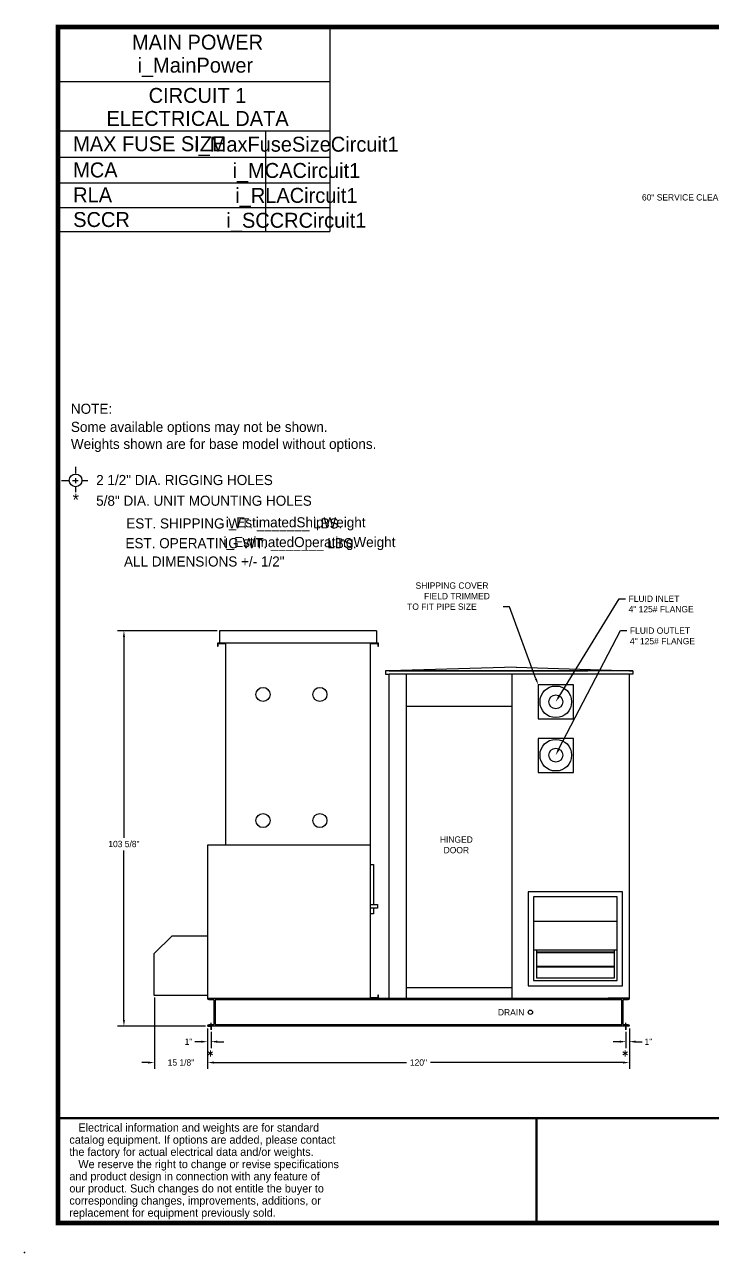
# Model space of a CAD drawing. Header units: inches. Extents: x -222 to 338, y -79 to 275.
# Drawn here: x -222.5 to -26.8, y -78.6 to 270.7 of the extents above; entities that cross this region are included whole.
import ezdxf
from ezdxf.enums import TextEntityAlignment as Align

# ---------------------------------------------------------------- set-up
doc = ezdxf.new("R2010")
doc.units = ezdxf.units.IN
doc.header["$MEASUREMENT"] = 0
doc.layers.get('0').update_dxf_attribs({"color": 10})
doc.layers.add('C1E', color=1, linetype='Continuous')
doc.styles.add('ROMANS', font='romans.shx', dxfattribs={"height": 0.125})

msp = doc.modelspace()

# ---------------------------------------------------------------- linework, layer by layer
at = {"lineweight": 30}
for p, q in [((-207.96469, 144.89934), (-207.96469, 142.99311)), ((-211.91407, 141.03665), (-209.98087, 141.03665)), ((-208.86554, 141.03665), (-207.23543, 141.03665)), ((-207.96469, 141.65448), (-207.96469, 140.21288)), ((-206.1201, 141.03665), (-204.46847, 141.03665)), ((-207.96469, 139.18316), (-207.96469, 137.67987)), ((-76.87231, -70.17648), (-76.87231, -40.40898))]:
    msp.add_line(p, q, dxfattribs=at)
at = {"color": 1, "ltscale": 5}
for p, q in [((-167.66999, 98.28919), (-196.001, 98.28919)), ((-194.201, 96.48919), (-194.201, 39.40169)), ((-82.60749, 87.91419), (-118.79499, 86.91419)), ((-82.60749, 87.91419), (-49.41999, 86.91419)), ((-118.79499, 86.91419), (-119.79499, 86.91419)), ((-119.79499, 86.91419), (-119.79499, 85.91419)), ((-119.79499, 85.91419), (-118.79499, 85.91419)), ((-118.79499, 86.91419), (-62.26565, 86.91419)), ((-49.41999, 86.91419), (-118.79499, 86.91419)), ((-118.79499, -6.21081), (-118.79499, 85.91419)), ((-49.41999, 85.91419), (-118.79499, 85.91419)), ((-113.79499, -6.21081), (-113.79499, 85.91419)), ((-83.79499, -6.21081), (-83.79499, 85.91419)), ((-50.41999, 86.91419), (-49.41999, 86.91419)), ((-50.41999, -6.21081), (-50.41999, 85.91419)), ((-49.41999, 86.91419), (-49.41999, 85.91419)), ((-66.35806, 82.90607), (-76.37433, 82.90607)), ((-76.37433, 82.90607), (-76.37433, 73.18693)), ((-66.35806, 73.18693), (-66.35806, 82.90607)), ((-113.79499, 76.78919), (-83.79499, 76.78919)), ((-118.79499, -6.21081), (-118.79499, 69.91419)), ((-76.37433, 73.18693), (-66.35806, 73.18693)), ((-66.35806, 67.64364), (-76.37433, 67.64364)), ((-76.37433, 67.64364), (-76.37433, 57.9245)), ((-66.35806, 57.9245), (-66.35806, 67.64364)), ((-76.37433, 57.9245), (-66.35806, 57.9245)), ((-194.201, -12.41081), (-194.201, 35.80169)), ((-113.79499, -3.21081), (-83.79499, -3.21081)), ((-185.54499, -6.08581), (-185.54499, -26.35388)), ((-170.41999, -6.21081), (-50.41999, -6.21081)), ((-170.41999, -6.21081), (-170.41999, -6.21081)), ((-170.04499, -6.58581), (-168.91999, -6.58581)), ((-168.54499, -13.46081), (-168.54499, -6.96081)), ((-168.16999, -14.21081), (-168.16999, -6.21081)), ((-168.16999, -6.58581), (-52.66999, -6.58581)), ((-121.79499, -6.21081), (-118.79499, -6.21081)), ((-118.79499, -6.21081), (-112.79499, -6.21081)), ((-50.41999, -6.21081), (-56.41999, -6.21081)), ((-53.91999, -6.58581), (-52.79499, -6.58581)), ((-52.66999, -6.21081), (-52.66999, -14.21081)), ((-52.29499, -6.96081), (-52.29499, -13.46081)), ((-51.91999, -6.58581), (-50.79499, -6.58581)), ((-50.41999, -6.21081), (-50.41999, -6.21081)), ((-168.91999, -13.83581), (-170.04499, -13.83581)), ((-169.41999, -15.21081), (-169.41999, -13.21081)), ((-52.66999, -13.83581), (-168.16999, -13.83581)), ((-50.79499, -13.83581), (-51.91999, -13.83581)), ((-51.41999, -15.21081), (-51.41999, -13.21081)), ((-171.04499, -14.21081), (-196.001, -14.21081)), ((-50.41999, -14.21081), (-170.41999, -14.21081)), ((-170.41999, -14.21081), (-170.41999, -14.21081)), ((-170.41999, -14.21081), (-169.41999, -14.21081)), ((-170.41999, -14.83581), (-170.41999, -20.41441)), ((-170.41999, -15.46081), (-170.41999, -26.35388)), ((-170.41999, -15.46081), (-170.41999, -26.35388)), ((-169.41999, -14.21081), (-169.41999, -15.21081)), ((-169.41999, -15.83581), (-169.41999, -20.41441)), ((-50.41999, -14.21081), (-51.41999, -14.21081)), ((-51.41999, -14.21081), (-51.41999, -15.21081)), ((-51.41999, -15.83581), (-51.41999, -20.41441)), ((-50.41999, -14.21081), (-50.41999, -14.21081)), ((-50.41999, -14.83581), (-50.41999, -26.35388)), ((-50.41999, -14.83581), (-50.41999, -20.41441)), ((-172.21999, -18.61441), (-174.01999, -18.61441)), ((-167.61999, -18.61441), (-165.81999, -18.61441)), ((-53.21999, -18.61441), (-55.01999, -18.61441)), ((-48.61999, -18.61441), (-46.81999, -18.61441)), ((-187.34499, -24.55388), (-189.14499, -24.55388)), ((-168.61999, -24.55388), (-166.81999, -24.55388)), ((-168.61999, -24.55388), (-113.86999, -24.55388)), ((-52.21999, -24.55388), (-106.96999, -24.55388))]:
    msp.add_line(p, q, dxfattribs=at)
at = {"color": 1, "linetype": 'Continuous'}
for p, q in [((-122.31099, 98.27319), (-167.06099, 98.27319)), ((-167.06099, 98.27319), (-167.06099, 94.77319)), ((-122.31099, 98.27319), (-122.31099, 94.77319)), ((-167.56099, 94.77319), (-167.56099, 93.89319)), ((-165.31099, 94.77319), (-167.56099, 94.77319)), ((-167.43599, 94.64819), (-165.31099, 94.64819)), ((-167.43599, 93.89319), (-167.43599, 94.64819)), ((-165.31099, 94.77319), (-165.31099, 94.75719)), ((-124.06099, 94.77319), (-165.31099, 94.77319)), ((-124.06099, 94.75719), (-165.31099, 94.75719)), ((-165.31099, 94.64819), (-165.31099, 37.28919)), ((-121.81099, 94.77319), (-124.06099, 94.77319)), ((-124.06099, 94.77319), (-124.06099, 94.75719)), ((-124.06099, 37.28919), (-124.06099, 94.64819)), ((-124.06099, 94.64819), (-121.93599, 94.64819)), ((-121.93599, 94.64819), (-121.93599, 93.89319)), ((-121.81099, 93.89319), (-121.81099, 94.77319)), ((-167.56099, 93.89319), (-167.43599, 93.89319)), ((-121.93599, 93.89319), (-121.81099, 93.89319)), ((-154.7019, 37.27319), (-170.43599, 37.27319)), ((-170.43599, 37.27319), (-170.43599, 13.68919)), ((-150.7019, 37.27319), (-165.31099, 37.28919)), ((-165.29499, 37.28919), (-165.29499, 37.27319)), ((-124.06099, 37.28919), (-150.7019, 37.28919)), ((-124.06099, 37.27319), (-150.7019, 37.27319)), ((-124.07699, 37.27319), (-124.07699, 37.28919)), ((-124.06099, -6.10181), (-124.06099, 37.27319)), ((-124.06099, 31.77319), (-123.18599, 31.77319)), ((-123.18599, 31.77319), (-123.18599, 20.39819)), ((-52.41999, 24.03919), (-79.16999, 24.03919)), ((-79.16999, 24.03919), (-79.16999, -2.71081)), ((-53.91999, 22.53919), (-77.66999, 22.53919)), ((-77.66999, 22.53919), (-77.66999, -1.21081)), ((-53.91999, -1.21081), (-53.91999, 22.53919)), ((-52.41999, -2.71081), (-52.41999, 24.03919)), ((-124.06099, 20.39819), (-122.06099, 20.39819)), ((-122.06099, 19.39819), (-124.06099, 19.39819)), ((-123.18599, 17.77319), (-124.06099, 17.77319)), ((-123.18599, 19.39819), (-123.18599, 17.77319)), ((-122.06099, 20.39819), (-122.06099, 19.39819)), ((-185.56099, 6.43219), (-180.46999, 11.52319)), ((-180.46999, 11.52319), (-170.43599, 11.52319)), ((-170.43599, 13.68919), (-170.43599, 11.52319)), ((-170.41999, 13.68919), (-170.43599, 13.68919)), ((-170.43599, 11.52319), (-170.43599, -5.47681)), ((-170.41999, 13.68919), (-170.41999, -6.21081)), ((-76.88874, 7.42547), (-76.88874, -0.42956)), ((-54.70124, -0.42956), (-54.70124, 7.42547)), ((-185.56099, -5.47681), (-185.56099, 6.43219)), ((-54.70124, 6.81298), (-76.88874, 6.81298)), ((-76.88874, 6.75048), (-54.70124, 6.75048)), ((-54.70124, 2.75048), (-76.88874, 2.75048)), ((-76.88874, 2.68798), (-54.70124, 2.68798)), ((-79.16999, -2.71081), (-52.41999, -2.71081)), ((-77.66999, -1.21081), (-53.91999, -1.21081)), ((-76.88874, -0.42956), (-54.70124, -0.42956)), ((-170.43599, -5.47681), (-185.56099, -5.47681)), ((-170.43599, -5.47681), (-170.43599, -6.21081)), ((-170.41999, -6.21081), (-170.43599, -6.21081)), ((-170.43599, -6.21081), (-170.43599, -6.22681)), ((-170.43599, -6.22681), (-121.81099, -6.22681)), ((-121.93599, -6.10181), (-124.06099, -6.10181)), ((-121.81099, -5.34681), (-121.93599, -5.34681)), ((-121.93599, -5.34681), (-121.93599, -6.10181)), ((-121.81099, -6.22681), (-121.81099, -5.34681))]:
    msp.add_line(p, q, dxfattribs=at)
at = {"ltscale": 5}
for p, q in [((-53.91999, 15.53566), (-77.66999, 15.53566)), ((-53.91999, 7.42547), (-77.66999, 7.42547))]:
    msp.add_line(p, q, dxfattribs=at)
at = {"const_width": 1.3608}
msp.add_lwpolyline([(-212.95231, -70.17648), (331.36769, -70.17648), (331.36769, 270.02352), (-212.95231, 270.02352), (-212.95231, -70.17648)], dxfattribs=at)
at = {"color": 1, "ltscale": 5}
for points in [[(-76.9952, 84.59561), (-84.53835, 105.12239), (-86.33835, 105.12239)], [(-70.44103, 79.58877), (-53.35234, 107.39483), (-51.55234, 107.39483)], [(-70.55368, 64.47756), (-52.97645, 98.31204), (-51.17645, 98.31204)]]:
    msp.add_lwpolyline(points, dxfattribs=at)
at = {"lineweight": 30, "const_width": 0.6804}
for points in [[(-76.06786, -40.40898), (-212.95231, -40.40898)], [(331.36769, -40.40898), (-76.87231, -40.40898), (-76.87231, -70.17648)]]:
    msp.add_lwpolyline(points, dxfattribs=at)
at = {"lineweight": 30}
msp.add_circle((-207.96469, 141.03665), 1.81267, dxfattribs=at)
at = {"color": 1, "linetype": 'Continuous'}
for centre in [(-154.63847, 80.14819), (-138.46568, 80.14819), (-154.63847, 44.27319), (-138.46568, 44.27319)]:
    msp.add_circle(centre, 2, dxfattribs=at)
at = {"color": 1, "ltscale": 5}
for centre, radius in [((-71.34914, 78.05523), 4.5), ((-71.34914, 78.05523), 2), ((-71.34914, 62.88025), 4.5), ((-71.34914, 62.88025), 2), ((-78.57367, -10.24885), 0.625)]:
    msp.add_circle(centre, radius, dxfattribs=at)
for centre, start, end in [((-170.04499, -6.21081), 180, 270), ((-168.91999, -6.96081), 0, 90), ((-51.91999, -6.96081), 90, 180), ((-50.79499, -6.21081), 270, 360), ((-170.04499, -14.21081), 90, 180), ((-168.91999, -13.46081), 270, 0), ((-51.91999, -13.46081), 180, 270), ((-50.79499, -14.21081), 0, 90)]:
    msp.add_arc(centre, 0.375, start, end, dxfattribs=at)
msp.add_point((-222.46636, -78.56747))
for points in [[(-194.501, 96.48919), (-193.901, 96.48919), (-194.201, 98.28919)], [(-76.71361, 84.69908), (-76.37433, 82.90607), (-77.27678, 84.49213)], [(-70.18544, 79.4317), (-71.38349, 78.05523), (-70.69662, 79.74585)], [(-70.28746, 64.33926), (-71.38349, 62.88025), (-70.8199, 64.61587)], [(-194.501, -12.41081), (-193.901, -12.41081), (-194.201, -14.21081)], [(-172.21999, -18.31441), (-172.21999, -18.91441), (-170.41999, -18.61441)], [(-167.61999, -18.31441), (-167.61999, -18.91441), (-169.41999, -18.61441)], [(-53.21999, -18.31441), (-53.21999, -18.91441), (-51.41999, -18.61441)], [(-48.61999, -18.31441), (-48.61999, -18.91441), (-50.41999, -18.61441)], [(-187.34499, -24.25388), (-187.34499, -24.85388), (-185.54499, -24.55388)], [(-168.61999, -24.25388), (-168.61999, -24.85388), (-170.41999, -24.55388)], [(-168.61999, -24.25388), (-168.61999, -24.85388), (-170.41999, -24.55388)], [(-52.21999, -24.25388), (-52.21999, -24.85388), (-50.41999, -24.55388)]]:
    msp.add_solid(points, dxfattribs=at)
at = {"layer": 'C1E', "lineweight": 30}
for p, q in [((-135.60069, 270.02352), (-135.60069, 211.84126)), ((-135.60069, 254.44658), (-212.95231, 254.44658)), ((-135.60069, 240.41978), (-212.5278, 240.41978)), ((-153.91785, 240.41978), (-153.91785, 211.84126)), ((-212.54962, 232.99276), (-135.60069, 232.99276)), ((-212.72235, 225.72479), (-135.60069, 225.72479)), ((-213.07953, 218.65326), (-135.60069, 218.65326)), ((-213.06753, 211.84126), (-135.60069, 211.84126))]:
    msp.add_line(p, q, dxfattribs=at)

# ---------------------------------------------------------------- texts
at = {"color": 1}
for s, p in [('60" SERVICE CLEARANCE', (-46.85135, 220.65329)), ('SHIPPING COVER', (-111.23835, 110.22239)), ('FIELD TRIMMED', (-108.83835, 107.22239)), ('FLUID INLET', (-50.65234, 106.49483)), ('TO FIT PIPE SIZE', (-113.63835, 104.22239)), ('4" 125# FLANGE', (-50.65234, 103.49483)), ('FLUID OUTLET', (-50.27645, 97.41204)), ('4" 125# FLANGE', (-50.27645, 94.41204))]:
    msp.add_text(s, height=1.8, dxfattribs=at).set_placement(p)
at = {"lineweight": 30}
for s, height, p in [('NOTE:', 2.872143, (-209.28469, 159.98036)), ('Some available options may not be shown.', 2.8721434, (-209.28469, 154.82527)), ('Weights shown are for base model without options.', 2.8721434, (-209.28469, 149.98262)), ('2 1/2" DIA. RIGGING HOLES', 2.8721434, (-202.09434, 139.71325)), ('5/8" DIA. UNIT MOUNTING HOLES', 2.8721434, (-202.09434, 133.82207)), ('   Electrical information and weights are for standard', 2.3027287, (-209.72387, -44.18743)), ('catalog equipment. If options are added, please contact', 2.3027287, (-209.72387, -47.64152)), ('the factory for actual electrical data and/or weights.', 2.3027287, (-209.72387, -51.09561)), ('   We reserve the right to change or revise specifications', 2.3027287, (-209.72387, -54.59327)), ('and product design in connection with any feature of', 2.3027287, (-209.72387, -58.04736)), ('our product. Such changes do not entitle the buyer to', 2.3027287, (-209.72387, -61.50145)), ('corresponding changes, improvements, additions, or ', 2.3027287, (-209.72387, -64.95555)), ('replacement for equipment previously sold.', 2.3027287, (-209.72387, -68.40964))]:
    msp.add_text(s, height=height, dxfattribs=at).set_placement(p)
for s, height, p in [('*', 3.53471, (-207.89009, 133.77233)), ('EST. SHIPPING WT. _______ LBS.', 2.8721434, (-162.80119, 127.36784)), ('i_EstimatedShipWeight', 2.8754396, (-145.34416, 127.6816)), ('EST. OPERATING WT. _______ LBS.', 2.8721434, (-160.89405, 121.74974)), ('i_EstimatedOperatingWeight', 2.8721434, (-141.41417, 122.06349)), ('ALL DIMENSIONS +/- 1/2"', 2.8721434, (-171.35224, 116.5373))]:
    msp.add_text(s, height=height, dxfattribs=at).set_placement(p, align=Align.CENTER)
at = {"color": 1, "style": 'ROMANS'}
for p in [(-170.63017, -24.07268), (-52.63017, -24.07268)]:
    msp.add_text('*', height=2.99066, dxfattribs=at).set_placement(p)
at = {"color": 1, "ltscale": 5, "char_height": 1.8}
for s, insert, attachment_point in [('\\A1;103 5/8"', (-194.201, 37.60169), 5), ('HINGED\\PDOOR', (-99.64391, 37.37144), 5), ('DRAIN', (-80.32872, -11.14989), 9), ('\\A1;1"', (-175.81999, -18.61441), 5), ('\\A1;1"', (-45.01999, -18.61441), 5), ('\\A1;15 1/8"', (-177.98249, -24.55388), 5), ('\\A1;120"', (-110.41999, -24.55388), 5)]:
    msp.add_mtext(s, dxfattribs=dict(at, insert=insert, attachment_point=attachment_point))
at = {"layer": 'C1E', "lineweight": 30}
for s, p in [('MAIN POWER', (-173.26279, 263.57765)), ('i_MainPower', (-173.88369, 257.02289)), ('CIRCUIT 1', (-173.26279, 248.41898)), ('ELECTRICAL DATA', (-173.26279, 241.86422)), ('i_MaxFuseSizeCircuit1', (-145.1468, 234.54562)), ('i_MCACircuit1', (-145.1468, 227.07677)), ('i_RLACircuit1', (-145.1468, 219.98927)), ('i_SCCRCircuit1', (-145.1468, 212.90177))]:
    msp.add_text(s, height=4.2525, dxfattribs=at).set_placement(p, align=Align.CENTER)
for s, p in [('MAX FUSE SIZE', (-208.63588, 234.68903)), ('MCA', (-208.63588, 227.22018)), ('RLA', (-208.63588, 220.13268)), ('SCCR', (-208.63588, 213.11898))]:
    msp.add_text(s, height=4.2525, dxfattribs=at).set_placement(p)

doc.saveas('drawing.dxf')
